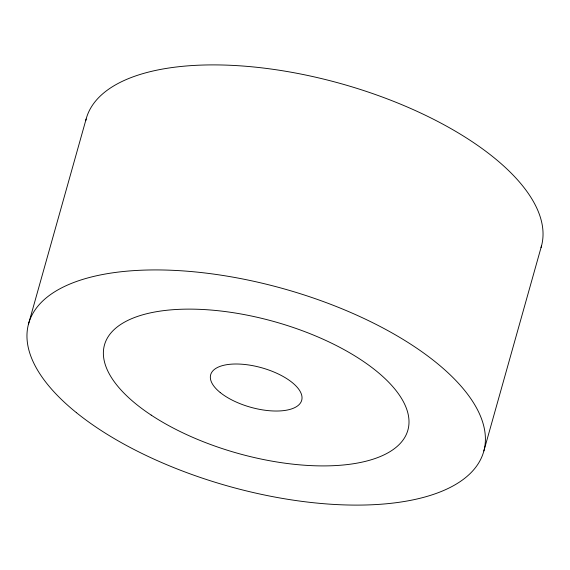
<?xml version="1.0" encoding="UTF-8"?>
<svg xmlns="http://www.w3.org/2000/svg" width="570" height="570" viewBox="0 0 570 570"><rect width="100%" height="100%" fill="white"/><g stroke="black" fill="none" stroke-linecap="round" stroke-linejoin="round"><path stroke-width="0.85" d="M28.5 324.073L86.134 119.045M483.866 450.955L541.5 245.927M85.735 120.655A236.358 102.5 15.7 0 1 340.361 83.477A236.358 102.5 15.7 0 1 541.037 247.522M76.416 412.666A236.358 102.5 15.7 0 0 469.238 474.418A236.358 102.5 15.7 0 0 222.898 275.46A236.358 102.5 15.7 0 0 76.416 412.666M151.192 415.103A157.577 68.336 15.7 0 0 404.843 437.276A157.577 68.336 15.7 0 0 212.517 310.173A157.577 68.336 15.7 0 0 151.192 415.103M220.234 392.545A47.274 20.499 15.7 0 0 298.794 404.899A47.274 20.499 15.7 0 0 249.525 365.106A47.274 20.499 15.7 0 0 220.234 392.545"/></g></svg>
